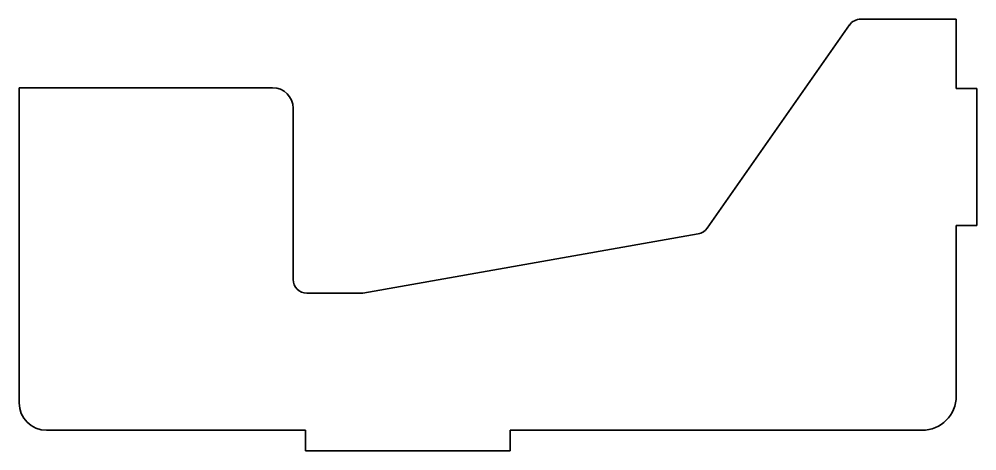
# Model space of a CAD drawing. Header units: millimetres. Extents: x 0 to 140, y 0 to 63.
import ezdxf

# ---------------------------------------------------------------- set-up
doc = ezdxf.new("R2010")
doc.units = ezdxf.units.MM
doc.layers.add('SIMUMAK Visible (ISO)', color=7, linetype='Continuous', lineweight=35)

# ---------------------------------------------------------------- blocks, each defined once
blk = doc.blocks.new('CA-SMT-02-CART01_Chapas Soldadas 2_CA-SMT-02-CART01')
at = {"layer": 'SIMUMAK Visible (ISO)'}
for p, q in [((52.94, 31.5), (66.9, 31.5)), ((66.9, 31.5), (66.9, 21.4)), ((30.54, 0.99), (51.3, 30.65)), ((-69.9, -24.5), (-69.9, 21.5)), ((-69.9, 21.5), (-32.9, 21.5)), ((66.9, 21.4), (69.9, 21.4)), ((69.9, 21.4), (69.9, 1.4)), ((-29.9, 18.5), (-29.9, -6.5)), ((69.9, 1.4), (66.9, 1.4)), ((66.9, 1.4), (66.9, -23.5)), ((-19.73, -8.47), (29.24, 0.17)), ((-27.9, -8.5), (-20.07, -8.5)), ((-28.1, -28.5), (-65.9, -28.5)), ((-28.1, -31.5), (-28.1, -28.5)), ((1.8, -28.5), (1.8, -31.5)), ((61.9, -28.5), (1.8, -28.5)), ((1.8, -31.5), (-28.1, -31.5))]:
    blk.add_line(p, q, dxfattribs=at)
at = {"layer": 'SIMUMAK Visible (ISO)', "extrusion": (0, 0, -1)}
for centre, radius, start, end in [((-52.94, 29.5), 2, 35, 90), ((32.9, 18.5), 3, 90, 180), ((-61.9, -23.5), 5, 180, 270), ((65.9, -24.5), 4, 270, 0)]:
    blk.add_arc(centre, radius, start, end, dxfattribs=at)
at = {"layer": 'SIMUMAK Visible (ISO)'}
for centre, start, end in [((28.9, 2.14), 280, 325), ((-27.9, -6.5), 180, 270), ((-20.07, -6.5), 270, 280)]:
    blk.add_arc(centre, 2, start, end, dxfattribs=at)

msp = doc.modelspace()

# ---------------------------------------------------------------- block references
msp.add_blockref('CA-SMT-02-CART01_Chapas Soldadas 2_CA-SMT-02-CART01', (69.9, 31.5))

doc.saveas('drawing.dxf')
